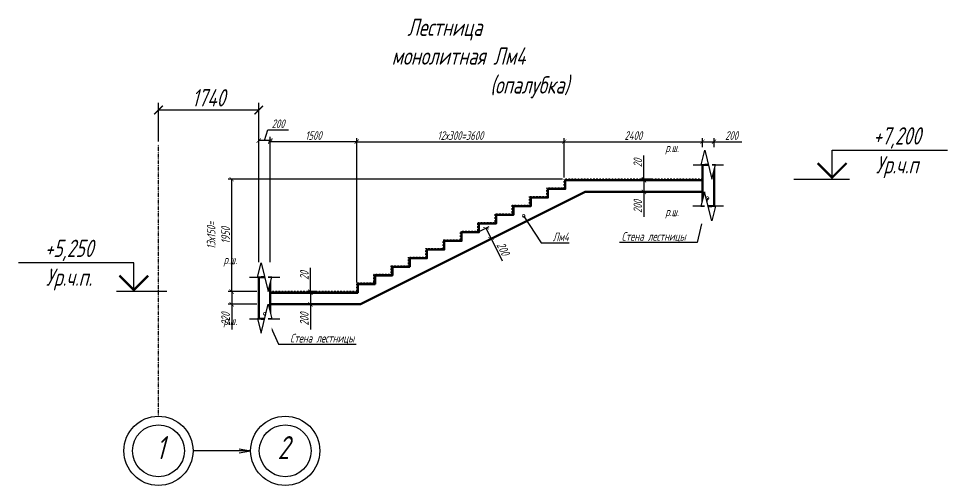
# Model space of a CAD drawing. Header units: millimetres. Extents: x 645 to 249636, y -127504 to 76561.
# Drawn here: x 111694 to 127811, y -45757 to -37663 of the extents above; entities that cross this region are included whole.
import ezdxf
from ezdxf import colors
from ezdxf.entities.mleader import LeaderData, LeaderLine
from ezdxf.enums import TextEntityAlignment as Align
from ezdxf.math import Vec2, Vec3

# ---------------------------------------------------------------- set-up
doc = ezdxf.new("R2010")
doc.units = ezdxf.units.MM
doc.linetypes.add('JIS_02_1.0', pattern=[2, 1, -1])
doc.linetypes.add('Штрихпунктирная', pattern=[11, 6, -2, 1, -2])
doc.layers.get('Defpoints').update_dxf_attribs({"color": 8})
for name, color, linetype, lineweight in [('монолит', 5, 'Continuous', 50), ('Обозначение', 94, 'Continuous', 25), ('Обозначения @ 100', 82, 'Continuous', 25), ('Основная', 7, 'Continuous', 60)]:
    doc.layers.add(name, color=color, linetype=linetype, lineweight=lineweight)
doc.layers.add('пол', color=7, linetype='JIS_02_1.0')
doc.styles.get("Standard").update_dxf_attribs({"font": 'simplex.shx', "width": 0.7, "oblique": 15, "height": 3})
doc.dimstyles.new('Default', dxfattribs={"dimtxt": 3, "dimasz": 1.5, "dimexe": 1.25, "dimexo": 0.625, "dimtad": 1, "dimdec": 0, "dimtxsty": 'Standard', "dimblk": 'ARCHTICK', "dimcen": 2.5, "dimadec": 0, "dimazin": 0, "dimtfac": 1, "dimtdec": 0, "dimtmove": 0, "dimatfit": 3, "dimfxl": 1, "dimarcsym": 0})

# ---------------------------------------------------------------- blocks, each defined once
blk = doc.blocks.new('_ArchTick')
at = {"color": 0, "linetype": 'ByBlock', "const_width": 0.15}
blk.add_lwpolyline([(-0.5, -0.5), (0.5, 0.5)], dxfattribs=at)
blk = doc.blocks.new('*D92')
at = {"layer": 'Defpoints', "color": 0, "transparency": 16777216}
for p in [(116061, -39797), (116061, -42085), (117561, -42267)]:
    blk.add_point(p, dxfattribs=at)
at = {"layer": 'Обозначение', "color": 0, "lineweight": -2, "transparency": 16777216}
for p, q in [((116061, -42054), (116061, -39734)), ((117561, -39797), (116061, -39797)), ((117561, -42236), (117561, -39734))]:
    blk.add_line(p, q, dxfattribs=at)
at = {"layer": 'Обозначение', "color": 0, "lineweight": -2, "transparency": 16777216, "xscale": 75, "yscale": 75, "zscale": 75, "rotation": 180}
blk.add_blockref('_ArchTick', (116061, -39797), dxfattribs=at)
at = {"layer": 'Обозначение', "color": 0, "lineweight": -2, "transparency": 16777216, "xscale": 75, "yscale": 75, "zscale": 75}
blk.add_blockref('_ArchTick', (117561, -39797), dxfattribs=at)
at = {"layer": 'Обозначение', "color": 0, "transparency": 16777216, "insert": (116811, -39691), "char_height": 150, "attachment_point": 5}
blk.add_mtext('1500', dxfattribs=at)
blk = doc.blocks.new('*D89')
at = {"layer": 'Defpoints', "color": 0, "transparency": 16777216}
for p in [(115392, -40447), (121161, -40447), (115861, -42397)]:
    blk.add_point(p, dxfattribs=at)
at = {"layer": 'Обозначение', "color": 0, "lineweight": -2, "transparency": 16777216}
for p, q in [((121130, -40447), (115330, -40447)), ((115392, -42397), (115392, -40447)), ((115830, -42397), (115330, -42397))]:
    blk.add_line(p, q, dxfattribs=at)
at = {"layer": 'Обозначение', "color": 0, "lineweight": -2, "transparency": 16777216, "xscale": 75, "yscale": 75, "zscale": 75}
for p, rotation in [((115392, -40447), 90), ((115392, -42397), 270)]:
    blk.add_blockref('_ArchTick', p, dxfattribs=dict(at, rotation=rotation))
at = {"layer": 'Обозначение', "color": 0, "transparency": 16777216, "insert": (115161, -41422), "char_height": 150, "attachment_point": 5, "rotation": 90}
blk.add_mtext('13х150=\\P1950', dxfattribs=at)
blk = doc.blocks.new('*D83')
at = {"layer": 'Defpoints', "color": 0, "transparency": 16777216}
for p in [(121161, -39797), (121161, -40447), (117561, -42247)]:
    blk.add_point(p, dxfattribs=at)
at = {"layer": 'Обозначение', "color": 0, "lineweight": -2, "transparency": 16777216}
for p, q in [((117561, -42216), (117561, -39734)), ((117561, -39797), (121161, -39797)), ((121161, -40416), (121161, -39734))]:
    blk.add_line(p, q, dxfattribs=at)
at = {"layer": 'Обозначение', "color": 0, "lineweight": -2, "transparency": 16777216, "xscale": 75, "yscale": 75, "zscale": 75, "rotation": 180}
blk.add_blockref('_ArchTick', (117561, -39797), dxfattribs=at)
at = {"layer": 'Обозначение', "color": 0, "lineweight": -2, "transparency": 16777216, "xscale": 75, "yscale": 75, "zscale": 75}
blk.add_blockref('_ArchTick', (121161, -39797), dxfattribs=at)
at = {"layer": 'Обозначение', "color": 0, "transparency": 16777216, "insert": (119361, -39691), "char_height": 150, "attachment_point": 5}
blk.add_mtext('12х300=3600', dxfattribs=at)
blk = doc.blocks.new('_DotSmall')
at = {"color": 0, "linetype": 'ByBlock', "const_width": 0.5}
blk.add_lwpolyline([(-0.0625, 0, 1), (0.0625, 0, 1)], format="xyb", close=True, dxfattribs=at)
blk = doc.blocks.new('*D76')
at = {"layer": 'Defpoints', "color": 0, "transparency": 16777216}
for p in [(123561, -39797), (121161, -40447), (123561, -40447)]:
    blk.add_point(p, dxfattribs=at)
at = {"layer": 'Обозначение', "color": 0, "lineweight": -2, "transparency": 16777216}
for p, q in [((121161, -40416), (121161, -39734)), ((121161, -39797), (123561, -39797)), ((123561, -40416), (123561, -39734))]:
    blk.add_line(p, q, dxfattribs=at)
at = {"layer": 'Обозначение', "color": 0, "lineweight": -2, "transparency": 16777216, "xscale": 75, "yscale": 75, "zscale": 75, "rotation": 180}
blk.add_blockref('_ArchTick', (121161, -39797), dxfattribs=at)
at = {"layer": 'Обозначение', "color": 0, "lineweight": -2, "transparency": 16777216, "xscale": 75, "yscale": 75, "zscale": 75}
blk.add_blockref('_ArchTick', (123561, -39797), dxfattribs=at)
at = {"layer": 'Обозначение', "color": 0, "transparency": 16777216, "insert": (122361, -39691), "char_height": 150, "attachment_point": 5}
blk.add_mtext('2400', dxfattribs=at)
blk = doc.blocks.new('*U24')
at = {"color": 0, "linetype": 'ByBlock', "lineweight": -2}
blk.add_line((-3, 0), (-12.63, 0), dxfattribs=at)
blk.add_lwpolyline([(-9.63, 0), (-9.63, 5), (-29.63, 5)], dxfattribs=at)
at = {"color": 0, "linetype": 'ByBlock', "lineweight": -2, "const_width": 0.4}
blk.add_lwpolyline([(-7.13, 2.78), (-9.63, 0.28), (-12.13, 2.78)], dxfattribs=at)
at = {"color": 0, "linetype": 'ByBlock', "lineweight": -2, "oblique": 15}
for tag, p in [('ОТМЕТКА', (-20.88, 7.5)), ('НТЕКСТ', (-20.88, 2.5))]:
    blk.add_attdef(tag, text='', height=3, dxfattribs=at).set_placement(p, align=Align.MIDDLE_CENTER)
blk = doc.blocks.new('*U25')
at = {"color": 0, "linetype": 'ByBlock', "lineweight": -2}
blk.add_line((3, 0), (11.72, 0), dxfattribs=at)
blk.add_lwpolyline([(8.72, 0), (8.72, 5), (28.72, 5)], dxfattribs=at)
at = {"color": 0, "linetype": 'ByBlock', "lineweight": -2, "const_width": 0.4}
blk.add_lwpolyline([(6.22, 2.78), (8.72, 0.28), (11.22, 2.78)], dxfattribs=at)
at = {"color": 0, "linetype": 'ByBlock', "lineweight": -2, "oblique": 15}
for tag, p in [('ОТМЕТКА', (19.97, 7.5)), ('НТЕКСТ', (19.97, 2.5))]:
    blk.add_attdef(tag, text='', height=3, dxfattribs=at).set_placement(p, align=Align.MIDDLE_CENTER)
blk = doc.blocks.new('*D115')
at = {"layer": 'Defpoints', "color": 0, "transparency": 16777216}
for p in [(122545, -40447), (122708, -40447), (122708, -40467)]:
    blk.add_point(p, dxfattribs=at)
at = {"layer": 'Обозначение', "color": 0, "lineweight": -2, "transparency": 16777216}
for p, q in [((122545, -40447), (122545, -40037)), ((122677, -40447), (122482, -40447)), ((122545, -40467), (122545, -40447)), ((122677, -40467), (122482, -40467)), ((122545, -40467), (122545, -40542))]:
    blk.add_line(p, q, dxfattribs=at)
at = {"layer": 'Обозначение', "color": 0, "lineweight": -2, "transparency": 16777216, "xscale": 75, "yscale": 75, "zscale": 75}
for p, rotation in [((122545, -40447), 270), ((122545, -40467), 90)]:
    blk.add_blockref('_ArchTick', p, dxfattribs=dict(at, rotation=rotation))
at = {"layer": 'Обозначение', "color": 0, "transparency": 16777216, "insert": (122439, -40167), "char_height": 150, "attachment_point": 5, "rotation": 90}
blk.add_mtext('20', dxfattribs=at)
blk = doc.blocks.new('*D116')
at = {"layer": 'Defpoints', "color": 0, "transparency": 16777216}
for p in [(122731, -40467), (122545, -40667), (122731, -40667)]:
    blk.add_point(p, dxfattribs=at)
at = {"layer": 'Обозначение', "color": 0, "lineweight": -2, "transparency": 16777216}
for p, q in [((122700, -40467), (122482, -40467)), ((122545, -40467), (122545, -40667)), ((122700, -40667), (122482, -40667)), ((122545, -40667), (122545, -41102))]:
    blk.add_line(p, q, dxfattribs=at)
at = {"layer": 'Обозначение', "color": 0, "lineweight": -2, "transparency": 16777216, "xscale": 75, "yscale": 75, "zscale": 75}
for p, rotation in [((122545, -40467), 90), ((122545, -40667), 270)]:
    blk.add_blockref('_ArchTick', p, dxfattribs=dict(at, rotation=rotation))
at = {"layer": 'Обозначение', "color": 0, "transparency": 16777216, "insert": (122439, -40922), "char_height": 150, "attachment_point": 5, "rotation": 90}
blk.add_mtext('200', dxfattribs=at)
blk = doc.blocks.new('*D117')
at = {"layer": 'Defpoints', "color": 0, "transparency": 16777216}
for p in [(116758, -42397), (116885, -42397), (116885, -42417)]:
    blk.add_point(p, dxfattribs=at)
at = {"layer": 'Обозначение', "color": 0, "lineweight": -2, "transparency": 16777216}
for p, q in [((116758, -42397), (116758, -41987)), ((116854, -42397), (116696, -42397)), ((116854, -42417), (116696, -42417)), ((116758, -42417), (116758, -42397)), ((116758, -42417), (116758, -42492))]:
    blk.add_line(p, q, dxfattribs=at)
at = {"layer": 'Обозначение', "color": 0, "lineweight": -2, "transparency": 16777216, "xscale": 75, "yscale": 75, "zscale": 75}
for p, rotation in [((116758, -42397), 270), ((116758, -42417), 90)]:
    blk.add_blockref('_ArchTick', p, dxfattribs=dict(at, rotation=rotation))
at = {"layer": 'Обозначение', "color": 0, "transparency": 16777216, "insert": (116652, -42117), "char_height": 150, "attachment_point": 5, "rotation": 90}
blk.add_mtext('20', dxfattribs=at)
blk = doc.blocks.new('*D118')
at = {"layer": 'Defpoints', "color": 0, "transparency": 16777216}
for p in [(116929, -42417), (116758, -42617), (116929, -42617)]:
    blk.add_point(p, dxfattribs=at)
at = {"layer": 'Обозначение', "color": 0, "lineweight": -2, "transparency": 16777216}
for p, q in [((116898, -42417), (116696, -42417)), ((116758, -42417), (116758, -42617)), ((116898, -42617), (116696, -42617)), ((116758, -42617), (116758, -43052))]:
    blk.add_line(p, q, dxfattribs=at)
at = {"layer": 'Обозначение', "color": 0, "lineweight": -2, "transparency": 16777216, "xscale": 75, "yscale": 75, "zscale": 75}
for p, rotation in [((116758, -42417), 90), ((116758, -42617), 270)]:
    blk.add_blockref('_ArchTick', p, dxfattribs=dict(at, rotation=rotation))
at = {"layer": 'Обозначение', "color": 0, "transparency": 16777216, "insert": (116652, -42872), "char_height": 150, "attachment_point": 5, "rotation": 90}
blk.add_mtext('200', dxfattribs=at)
blk = doc.blocks.new('*D119')
at = {"layer": 'Defpoints', "color": 0, "transparency": 16777216}
for p in [(119661, -41367), (119751, -41546), (119893, -41474)]:
    blk.add_point(p, dxfattribs=at)
at = {"layer": 'Обозначение', "color": 0, "lineweight": -2, "transparency": 16777216}
for p, q in [((119689, -41353), (119860, -41268)), ((119804, -41296), (119893, -41474)), ((119779, -41532), (119949, -41447)), ((119893, -41474), (120088, -41864))]:
    blk.add_line(p, q, dxfattribs=at)
at = {"layer": 'Обозначение', "color": 0, "lineweight": -2, "transparency": 16777216, "xscale": 75, "yscale": 75, "zscale": 75}
for p, rotation in [((119804, -41296), 116.5650511768049), ((119893, -41474), 296.5650511768048)]:
    blk.add_blockref('_ArchTick', p, dxfattribs=dict(at, rotation=rotation))
at = {"layer": 'Обозначение', "color": 0, "transparency": 16777216, "insert": (120102, -41655), "char_height": 150, "attachment_point": 5, "rotation": 296.5651}
blk.add_mtext('200', dxfattribs=at)
blk = doc.blocks.new('*D120')
at = {"layer": 'Defpoints', "color": 0, "transparency": 16777216}
for p in [(123761, -39797), (123561, -40197), (123761, -40197)]:
    blk.add_point(p, dxfattribs=at)
at = {"layer": 'Обозначение', "color": 0, "lineweight": -2, "transparency": 16777216}
for p, q in [((123561, -40166), (123561, -39734)), ((123561, -39797), (123761, -39797)), ((123761, -40166), (123761, -39734)), ((123761, -39797), (124246, -39797))]:
    blk.add_line(p, q, dxfattribs=at)
at = {"layer": 'Обозначение', "color": 0, "lineweight": -2, "transparency": 16777216, "xscale": 75, "yscale": 75, "zscale": 75, "rotation": 180}
blk.add_blockref('_ArchTick', (123561, -39797), dxfattribs=at)
at = {"layer": 'Обозначение', "color": 0, "lineweight": -2, "transparency": 16777216, "xscale": 75, "yscale": 75, "zscale": 75}
blk.add_blockref('_ArchTick', (123761, -39797), dxfattribs=at)
at = {"layer": 'Обозначение', "color": 0, "transparency": 16777216, "insert": (124066, -39691), "char_height": 150, "attachment_point": 5}
blk.add_mtext('200', dxfattribs=at)
blk = doc.blocks.new('*D121')
at = {"layer": 'Defpoints', "color": 0, "transparency": 16777216}
for p in [(115861, -42397), (115392, -42617), (115861, -42617)]:
    blk.add_point(p, dxfattribs=at)
at = {"layer": 'Обозначение', "color": 0, "lineweight": -2, "transparency": 16777216}
for p, q in [((115830, -42397), (115330, -42397)), ((115392, -42397), (115392, -42617)), ((115830, -42617), (115330, -42617)), ((115392, -42617), (115392, -43052))]:
    blk.add_line(p, q, dxfattribs=at)
at = {"layer": 'Обозначение', "color": 0, "lineweight": -2, "transparency": 16777216, "xscale": 75, "yscale": 75, "zscale": 75}
for p, rotation in [((115392, -42397), 90), ((115392, -42617), 270)]:
    blk.add_blockref('_ArchTick', p, dxfattribs=dict(at, rotation=rotation))
at = {"layer": 'Обозначение', "color": 0, "transparency": 16777216, "insert": (115286, -42872), "char_height": 150, "attachment_point": 5, "rotation": 90}
blk.add_mtext('220', dxfattribs=at)
blk = doc.blocks.new('*U124')
at = {"color": 0, "linetype": 'ByBlock', "lineweight": -2}
for points in [[(0, 0.64), (-3, 0.64), (-3, 1.25), (0, 1.25)], [(0, -0.64), (-3, -0.64), (-3, -1.25), (0, -1.25)]]:
    blk.add_wipeout(points, dxfattribs=at)
blk.add_wipeout([(-3, -1.25), (0, -1.25), (-2.5, -0.62), (2.5, 0.62), (0, 1.25), (-3, 1.25)], dxfattribs=at)
at = {"color": 0, "linetype": 'ByBlock', "lineweight": -2, "ltscale": 100}
for points in [[(0, 1.25), (0, 0.64), (0, 2.64)], [(0, -1.25), (-2.5, -0.62), (2.5, 0.62), (0, 1.25)], [(0, -2.64), (0, -0.64), (0, -1.25)]]:
    blk.add_lwpolyline(points, dxfattribs=at)
blk = doc.blocks.new('_Open')
at = {"color": 0, "linetype": 'ByBlock', "lineweight": -2}
for p, q in [((-1, 0.167), (0, 0)), ((-1, -0.167), (0, 0)), ((0, 0), (-1, 0))]:
    blk.add_line(p, q, dxfattribs=at)
blk = doc.blocks.new('*D1004')
at = {"layer": 'Defpoints', "color": 0, "transparency": 16777216}
for p in [(114121, -39249), (114121, -39854), (115861, -40374)]:
    blk.add_point(p, dxfattribs=at)
at = {"layer": 'Обозначение', "color": 0, "lineweight": -2, "transparency": 16777216}
for p, q in [((114121, -39792), (114121, -39124)), ((115861, -40311), (115861, -39124)), ((115861, -39249), (114121, -39249))]:
    blk.add_line(p, q, dxfattribs=at)
at = {"layer": 'Обозначение', "color": 0, "lineweight": -2, "transparency": 16777216, "xscale": 150, "yscale": 150, "zscale": 150, "rotation": 180}
blk.add_blockref('_ArchTick', (114121, -39249), dxfattribs=at)
at = {"layer": 'Обозначение', "color": 0, "lineweight": -2, "transparency": 16777216, "xscale": 150, "yscale": 150, "zscale": 150}
blk.add_blockref('_ArchTick', (115861, -39249), dxfattribs=at)
at = {"layer": 'Обозначение', "color": 0, "transparency": 16777216, "insert": (114991, -39036), "char_height": 300, "attachment_point": 5}
blk.add_mtext('1740', dxfattribs=at)
blk = doc.blocks.new('*D1008')
at = {"layer": 'Defpoints', "color": 0, "transparency": 16777216}
for p in [(115861, -39777), (115861, -41921), (116061, -41921)]:
    blk.add_point(p, dxfattribs=at)
at = {"layer": 'Обозначение', "color": 0, "lineweight": -2, "transparency": 16777216}
for p, q in [((115961, -39777), (116017, -39593)), ((116017, -39593), (116377, -39593)), ((115861, -41889), (115861, -39715)), ((116061, -39777), (115861, -39777)), ((116061, -41889), (116061, -39715))]:
    blk.add_line(p, q, dxfattribs=at)
at = {"layer": 'Обозначение', "color": 0, "lineweight": -2, "transparency": 16777216, "xscale": 75, "yscale": 75, "zscale": 75, "rotation": 180}
blk.add_blockref('_ArchTick', (115861, -39777), dxfattribs=at)
at = {"layer": 'Обозначение', "color": 0, "lineweight": -2, "transparency": 16777216, "xscale": 75, "yscale": 75, "zscale": 75}
blk.add_blockref('_ArchTick', (116061, -39777), dxfattribs=at)
at = {"layer": 'Обозначение', "color": 0, "transparency": 16777216, "insert": (116197, -39487), "char_height": 150, "attachment_point": 5}
blk.add_mtext('200', dxfattribs=at)

msp = doc.modelspace()

# ---------------------------------------------------------------- linework, layer by layer
at = {"layer": 'монолит', "ltscale": 5}
for p, q in [((123561.227, -40197.212), (123561.227, -40547.212)), ((123761.227, -40197.212), (123761.227, -40547.212)), ((115861.231, -42146.94), (115861.231, -42866.94)), ((116061.231, -42146.94), (116061.231, -42866.94))]:
    msp.add_line(p, q, dxfattribs=at)
at = {"layer": 'Обозначение', "linetype": 'Штрихпунктирная', "ltscale": 0.5}
msp.add_line((114121.231, -44556.694), (114121.231, -39854.069), dxfattribs=at)
at = {"layer": 'Обозначение'}
for centre, radius in [((114121.231, -45156.694), 600), ((116321.231, -45156.694), 600), ((114121.231, -45156.694), 450), ((116321.231, -45156.694), 450)]:
    msp.add_circle(centre, radius, dxfattribs=at)
at = {"layer": 'Основная'}
for points in [[(123561.227, -40197.212), (123761.227, -40197.212), (123761.227, -40917.212), (123561.227, -40917.212)], [(115861.231, -42146.94), (116061.231, -42146.94), (116061.231, -42866.94), (115861.231, -42866.94)]]:
    msp.add_lwpolyline(points, close=True, dxfattribs=at)
at = {"layer": 'пол'}
msp.add_line((123561.227, -40447.212), (121161.158, -40447.212), dxfattribs=at)
for points in [[(117561.158, -42396.94), (117561.158, -42246.94), (117861.158, -42246.94), (117861.158, -42096.94), (118161.158, -42096.94), (118161.158, -41946.94), (118461.158, -41946.94), (118461.158, -41796.94), (118761.158, -41796.94), (118761.158, -41646.94), (119061.158, -41646.94), (119061.158, -41496.94), (119361.158, -41496.94), (119361.158, -41346.94), (119661.158, -41346.94), (119661.158, -41196.94), (119961.158, -41196.94), (119961.158, -41046.94), (120261.158, -41046.94), (120261.158, -40896.94), (120561.158, -40896.94), (120561.158, -40746.94), (120861.158, -40746.94), (120861.158, -40596.94), (121161.158, -40596.94), (121161.158, -40447.212)], [(117561.158, -42416.94), (117561.158, -42396.94), (116061.231, -42396.94)]]:
    msp.add_lwpolyline(points, dxfattribs=at)

# ---------------------------------------------------------------- block references
at = {"layer": 'Обозначение'}
ref = msp.add_blockref('*U24', (124847.914, -40447.21), dxfattribs=dict(at, xscale=-100, yscale=100, zscale=100))
ref.add_attrib('ОТМЕТКА', '+7,200', dxfattribs={"layer": '0', "color": 0, "linetype": 'ByBlock', "lineweight": -2, "height": 300, "oblique": 15, "width": 0.7}).set_placement((126936.18, -39697.21), align=Align.MIDDLE_CENTER)
ref.add_attrib('НТЕКСТ', 'Ур.ч.п', dxfattribs={"layer": '0', "color": 0, "linetype": 'ByBlock', "lineweight": -2, "height": 300, "oblique": 15, "width": 0.7}).set_placement((126936.18, -40197.21), align=Align.MIDDLE_CENTER)
ref = msp.add_blockref('*U25', (114565.723, -42396.938), dxfattribs=dict(at, xscale=-100, yscale=100, zscale=100))
ref.add_attrib('ОТМЕТКА', '+5,250', dxfattribs={"layer": '0', "color": 0, "linetype": 'ByBlock', "lineweight": -2, "height": 300, "oblique": 15, "width": 0.7}).set_placement((112569.115, -41646.938), align=Align.MIDDLE_CENTER)
ref.add_attrib('НТЕКСТ', 'Ур.ч.п.', dxfattribs={"layer": '0', "color": 0, "linetype": 'ByBlock', "lineweight": -2, "height": 300, "oblique": 15, "width": 0.7}).set_placement((112569.115, -42146.938), align=Align.MIDDLE_CENTER)

# ---------------------------------------------------------------- texts
at = {"layer": 'Обозначение', "char_height": 150, "attachment_point": 1}
for s, insert, width in [('\\pi271.46434;{\\H2x;Лестница монолитная Лм4\\P\\pi1709.8618;(опалубка)}', (118167.984, -37662.752), 2546.65672), ('р.ш.', (122916.064, -39827.616), 243.6856), ('р.ш.', (122916.064, -40938.75), 243.6856), ('р.ш.', (115250.526, -41770.922), 243.6856), ('р.ш.', (115250.526, -42826.57), 243.6856)]:
    msp.add_mtext(s, dxfattribs=dict(at, insert=insert, width=width))
at = {"layer": 'Обозначение', "char_height": 400, "attachment_point": 1}
for s, insert in [('1', (114080.542, -44901.654)), ('2', (116189.063, -44901.654))]:
    msp.add_mtext_dynamic_manual_height_columns(s, width=1353.65837, gutter_width=1500, heights=[0], dxfattribs=dict(at, insert=insert))

# ---------------------------------------------------------------- dimensions: what is measured, and where the dimension line sits
at = {"layer": 'Обозначение'}
for base, p1, p2, picture, middle in [((114121.231, -39248.555), (115861.231, -40373.912), (114121.231, -39854.069), '*D1004', (114991.231, -39036.055)), ((123561.227, -39796.814), (121161.158, -40447.212), (123561.227, -40447.212), '*D76', (122361.193, -39690.564))]:
    dim = msp.add_linear_dim(base=base, p1=p1, p2=p2, dimstyle='Default', dxfattribs=at)
    dim.commit()
    dim.dimension.update_dxf_attribs({"geometry": picture, "text_midpoint": middle})
for base, p1, p2, picture, middle in [((116061.231, -39796.814), (117561.158, -42266.94), (116061.231, -42085.302), '*D92', (116811.195, -39796.814)), ((123761.227, -39796.814), (123561.227, -40197.212), (123761.227, -40197.212), '*D120', (124066.246, -39796.814))]:
    dim = msp.add_linear_dim(base=base, p1=p1, p2=p2, dimstyle='Default', dxfattribs=at)
    dim.commit()
    dim.dimension.update_dxf_attribs({"geometry": picture, "text_midpoint": middle, "dimtype": 160})
dim = msp.add_linear_dim(base=(121161.158, -39796.814), p1=(117561.158, -42246.94), p2=(121161.158, -40447.212), text='12х300=<>', dimstyle='Default', dxfattribs=at)
dim.commit()
dim.dimension.update_dxf_attribs({"geometry": '*D83', "text_midpoint": (119361.158, -39690.564)})
for base, p1, p2, picture, middle in [((122544.867, -40447.212), (122707.86, -40466.94), (122707.86, -40447.212), '*D115', (122438.617, -40167.194)), ((122544.84, -40667.102), (122730.782, -40466.94), (122730.755, -40667.102), '*D116', (122438.59, -40922.12)), ((116758.378, -42396.94), (116885.419, -42416.94), (116885.419, -42396.94), '*D117', (116652.128, -42116.922)), ((115392.081, -42616.94), (115861.231, -42396.94), (115861.231, -42616.94), '*D121', (115285.831, -42871.958)), ((116758.378, -42616.94), (116928.981, -42416.94), (116928.981, -42616.94), '*D118', (116652.128, -42871.958))]:
    dim = msp.add_linear_dim(base=base, p1=p1, p2=p2, angle=90, dimstyle='Default', dxfattribs=at)
    dim.commit()
    dim.dimension.update_dxf_attribs({"geometry": picture, "text_midpoint": middle})
dim = msp.add_linear_dim(base=(115392.081, -40447.212), p1=(115861.231, -42396.94), p2=(121161.158, -40447.212), angle=90, text='13х150=\\P<>', dimstyle='Default', dxfattribs=at)
dim.commit()
dim.dimension.update_dxf_attribs({"geometry": '*D89', "text_midpoint": (115160.831, -41422.076)})
dim = msp.add_aligned_dim(p1=(119661.158, -41366.94), p2=(119750.601, -41545.825), distance=159.553, dimstyle='Default', dxfattribs=at)
dim.commit()
dim.dimension.update_dxf_attribs({"geometry": '*D119', "text_midpoint": (120102.39, -41655.05)})

# ---------------------------------------------------------------- leaders
ml = msp.add_multileader_mtext('Standard', dxfattribs=at)
ml.set_content('Стена лестницы', color=256)
ml.set_leader_properties()
ml.set_arrow_properties(name='DOTSMALL')
ml.build(insert=Vec2(0, 0))
ml.multileader.update_dxf_attribs({"text_left_attachment_type": 6, "text_right_attachment_type": 6, "dogleg_length": 2, "arrow_head_size": 100, "scale": 50})
ctx = ml.context
ctx.base_point, ctx.scale, ctx.char_height, ctx.arrow_head_size, ctx.landing_gap_size, ctx.plane_origin = Vec3(121782.095, -41544.89), 50, 150, 100, 100, Vec3(123594.565, -41060.105)
ctx.left_attachment, ctx.right_attachment, ctx.text_align_type = 6, 6, 2
notes = []
notes.append((ctx, [(0, (1, 1, 0), (123469.321, -41544.89), (-1, 0), 100, [(0, [(123647.453, -40776.962)], 0, [])])]))
ctx.mtext.insert, ctx.mtext.alignment, ctx.mtext.flow_direction = Vec3(123269.321, -41364.89), 3, 5
ml = msp.add_multileader_mtext('Standard', dxfattribs=at)
ml.set_content('Лм4', color=256)
ml.set_leader_properties()
ml.set_arrow_properties(name='DOTSMALL')
ml.build(insert=Vec2(0, 0))
ml.multileader.update_dxf_attribs({"text_left_attachment_type": 6, "text_right_attachment_type": 6, "dogleg_length": 2, "arrow_head_size": 100, "scale": 50})
ctx = ml.context
ctx.base_point, ctx.scale, ctx.char_height, ctx.arrow_head_size, ctx.landing_gap_size, ctx.plane_origin = Vec3(120862.724, -41553.143), 50, 150, 100, 100, Vec3(120458.021, -41083.407)
ctx.left_attachment, ctx.right_attachment = 6, 6
notes.append((ctx, [(0, (1, 1, 0), (120762.724, -41553.143), (1, 0), 100, [(0, [(120458.021, -41083.407)], 0, [])])]))
ctx.mtext.insert, ctx.mtext.flow_direction = Vec3(120962.724, -41373.143), 5
ml = msp.add_multileader_mtext('Standard', dxfattribs=at)
ml.set_content('Стена лестницы', color=256)
ml.set_leader_properties()
ml.set_arrow_properties(name='DOTSMALL')
ml.build(insert=Vec2(0, 0))
ml.multileader.update_dxf_attribs({"text_left_attachment_type": 6, "text_right_attachment_type": 6, "dogleg_length": 2, "arrow_head_size": 100, "scale": 50})
ctx = ml.context
ctx.base_point, ctx.scale, ctx.char_height, ctx.arrow_head_size, ctx.landing_gap_size, ctx.plane_origin = Vec3(116305.774, -43309.16), 50, 150, 100, 100, Vec3(115950.511, -42806.74)
ctx.left_attachment, ctx.right_attachment = 6, 6
notes.append((ctx, [(1, (1, 1, 0), (116205.774, -43309.16), (1, 0), 100, [(0, [(115965.594, -42782.057)], 0, [])])]))
ctx.mtext.insert, ctx.mtext.flow_direction = Vec3(116405.774, -43129.16), 5
ml = msp.add_multileader_mtext('Standard', dxfattribs=at)
ml.set_content('', color=256)
ml.set_leader_properties()
ml.set_arrow_properties(name='OPEN')
ml.build(insert=Vec2(0, 0))
ml.multileader.update_dxf_attribs({"text_left_attachment_type": 6, "text_right_attachment_type": 6, "dogleg_length": 2, "arrow_head_size": 200, "scale": 100})
ctx = ml.context
ctx.base_point, ctx.scale, ctx.char_height, ctx.arrow_head_size, ctx.landing_gap_size, ctx.plane_origin = Vec3(114515.017, -45156.694), 100, 300, 200, 200, Vec3(115721.231, -45156.694)
ctx.left_attachment, ctx.right_attachment, ctx.text_align_type = 6, 6, 2
notes.append((ctx, [(0, (1, 1, 0), (115057.865, -45156.694), (-1, 0), 142.848, [(0, [(115721.231, -45156.694)], 0, [])])]))
ctx.mtext.insert, ctx.mtext.alignment, ctx.mtext.flow_direction = Vec3(114715.017, -44856.694), 3, 5
for ctx, leaders in notes:
    for number, flags, end, landing, length, lines in leaders:
        leader = LeaderData()
        leader.index, (leader.has_last_leader_line, leader.has_dogleg_vector, leader.attachment_direction) = number, flags
        leader.last_leader_point, leader.dogleg_vector, leader.dogleg_length = Vec3(end), Vec3(landing), length
        for number, points, colour, breaks in lines:
            line = LeaderLine()
            line.index, line.vertices, line.color, line.breaks = number, Vec3.list(points), colors.encode_raw_color(colour), breaks
            leader.lines.append(line)
        ctx.leaders.append(leader)

# ---------------------------------------------------------------- next in the draw order: block references
at = {"layer": 'Обозначения @ 100', "ltscale": 100, "yscale": 100, "zscale": 100}
for p, xscale, rotation in [((123662.906, -40197.212), 100, 270), ((123659.548, -40917.212), 100, 90.00000000000001), ((115962.91, -42146.94), 100, 270), ((115962.91, -42866.94), -100, 270)]:
    msp.add_blockref('*U124', p, dxfattribs=dict(at, xscale=xscale, rotation=rotation))

# ---------------------------------------------------------------- next in the draw order: linework, layer by layer
at = {"layer": 'Основная', "color": 6}
msp.add_lwpolyline([(121180.484, -40466.94), (123561.227, -40466.94), (123561.227, -40666.94), (121527.697, -40666.94), (117627.697, -42616.94), (116061.231, -42616.94), (116061.231, -42416.94), (117580.484, -42416.94), (117580.484, -42266.94), (117880.484, -42266.94), (117880.484, -42116.94), (118180.484, -42116.94), (118180.484, -41966.94), (118480.484, -41966.94), (118480.484, -41816.94), (118780.484, -41816.94), (118780.484, -41666.94), (119080.484, -41666.94), (119080.484, -41516.94), (119380.484, -41516.94), (119380.484, -41366.94), (119680.484, -41366.94), (119680.484, -41216.94), (119980.484, -41216.94), (119980.484, -41066.94), (120280.484, -41066.94), (120280.484, -40916.94), (120580.484, -40916.94), (120580.484, -40766.94), (120880.484, -40766.94), (120880.484, -40616.94), (120880.484, -40616.94), (121180.484, -40616.94)], close=True, dxfattribs=at)

# ---------------------------------------------------------------- next in the draw order: dimensions: what is measured, and where the dimension line sits
at = {"layer": 'Обозначение'}
dim = msp.add_linear_dim(base=(115861.231, -39777.29), p1=(116061.231, -41920.706), p2=(115861.231, -41920.706), dimstyle='Default', override={"dimtmove": 1}, dxfattribs=at)
dim.commit()
dim.dimension.update_dxf_attribs({"geometry": '*D1008', "text_midpoint": (116047.794, -39486.665)})

doc.saveas('drawing.dxf')
